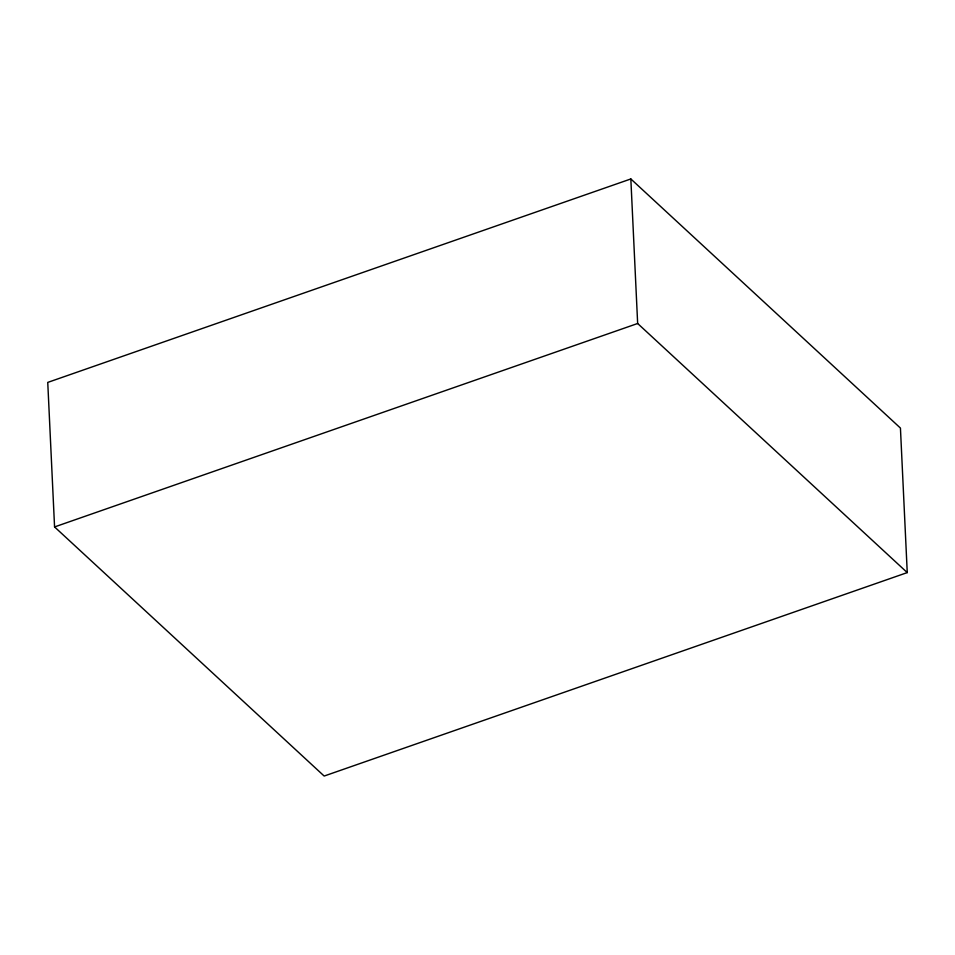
<?xml version="1.0" encoding="UTF-8"?>
<svg xmlns="http://www.w3.org/2000/svg" width="955" height="955" viewBox="0 0 955 955"><rect width="100%" height="100%" fill="white"/><g stroke="black" fill="none" stroke-linecap="round" stroke-linejoin="round"><path stroke-width="1.43" d="M630.837 178.955L47.75 382.406L54.566 526.933L324.163 776.045L907.25 572.594L900.434 428.067L630.837 178.955L637.654 323.494L907.25 572.594M54.566 526.933L637.654 323.494"/></g></svg>
